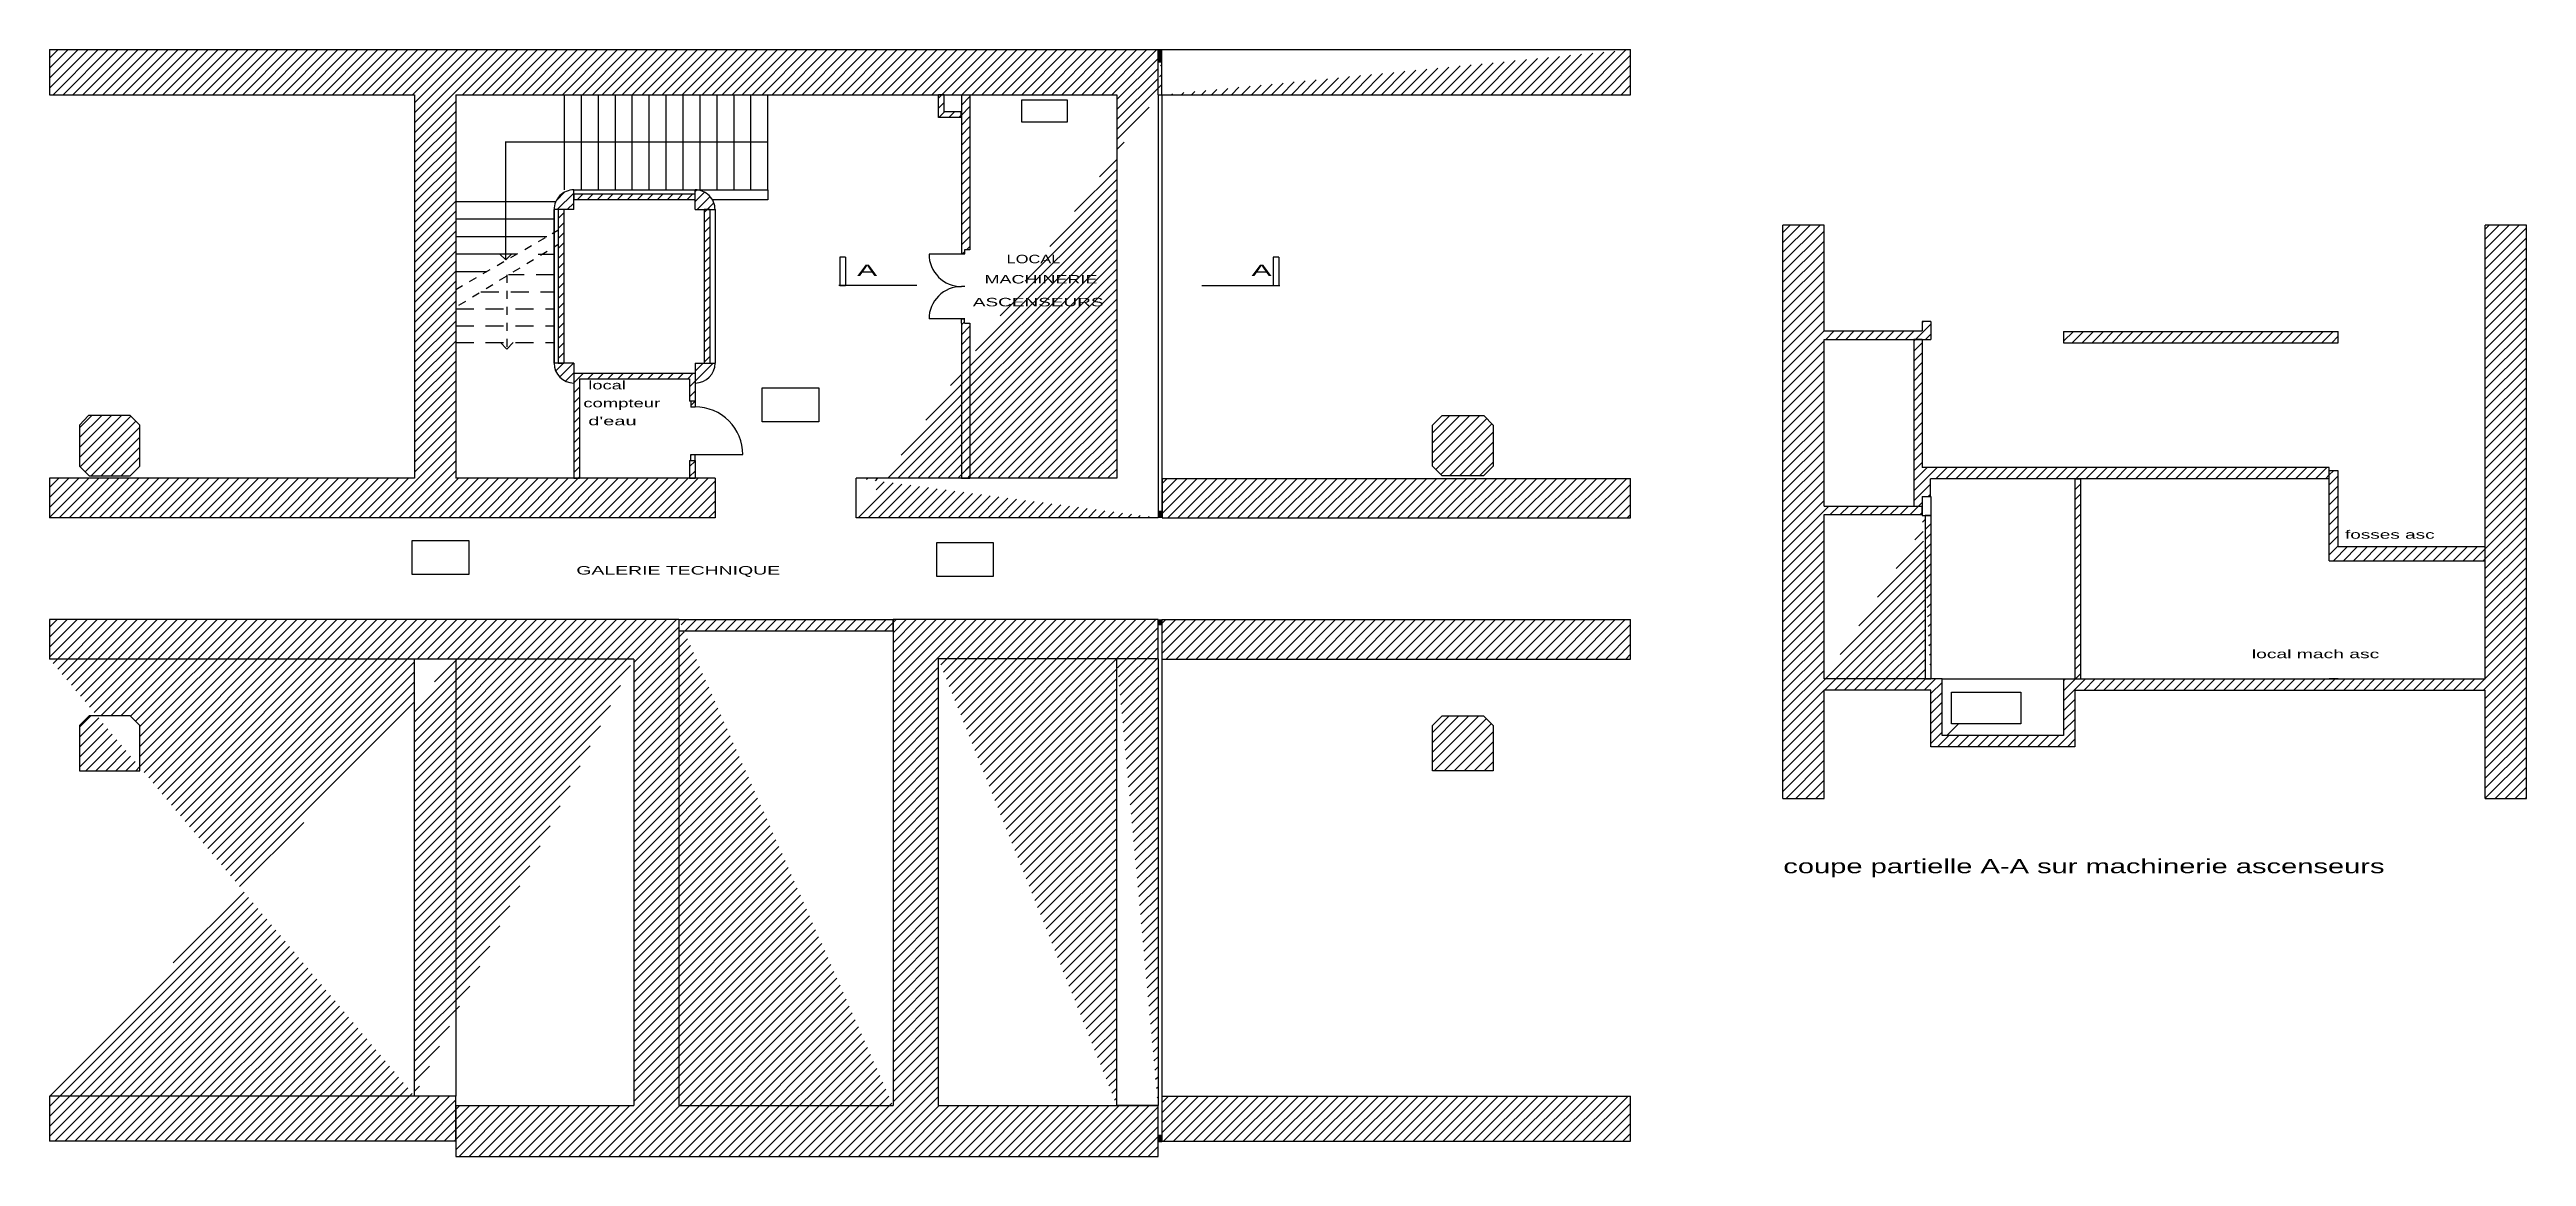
# Model space of a CAD drawing. Extents: x -7.1 to 36.7, y -11.5 to 8.1.
import ezdxf

# ---------------------------------------------------------------- set-up
doc = ezdxf.new("R2010")
doc.units = 0
doc.header["$MEASUREMENT"] = 0
for name, pattern in [('_DASHED', [0.282222, 0.141111, -0.141111]), ('_LONG_DASHED', [0.5291669999999999, 0.3175, -0.211667]), ('FLECHE', [1.023055, 0.8819440000000001, -0.141111]), ('TRAIT_PLEIN', [0])]:
    doc.linetypes.add(name, pattern=pattern)
for name, color, linetype in [('ESCALIER', 3, 'TRAIT_PLEIN'), ('HACH_MUR', 7, 'TRAIT_PLEIN'), ('MUR', 7, 'TRAIT_PLEIN'), ('PORTE', 3, 'TRAIT_PLEIN'), ('TEXTES', 6, 'TRAIT_PLEIN')]:
    doc.layers.add(name, color=color, linetype=linetype)
pattern_1 = [(45, (0, 0), (-0.0883883476483184, 0.0883883476483184), [])]

msp = doc.modelspace()

# ---------------------------------------------------------------- hatches: boundary and pattern name
at = {"layer": 'HACH_MUR'}
h = msp.add_hatch(dxfattribs=at)
h.set_pattern_fill('ANSI31', color=256, style=0)
h.set_pattern_definition(pattern_1)
edge = h.paths.add_edge_path()
edge.add_line((-7.12621, 8.054288), (20.857327, 8.054288))
edge.add_line((12.5638, 7.254288000000001), (12.5638, 8.054291000000001))
edge.add_line((12.493798, 7.254288000000001), (20.857327, 7.254288000000001))
edge.add_line((20.857327, 7.254288000000001), (20.857327, 8.054288))
edge = h.paths.add_edge_path()
edge.add_line((-7.12621, 8.054288), (20.857327, 8.054288))
edge.add_line((-7.12621, 8.054288), (-7.12621, 7.254288000000001))
edge.add_line((-7.12621, 7.254288000000001), (-0.6662020000000002, 7.254288000000001))
edge.add_line((-0.6662020000000001, 7.254288000000001), (-0.6662020000000001, 0.4642939999999998))
edge.add_line((-0.6662020000000001, 0.464294), (-7.12621, 0.464294))
edge.add_line((-7.12621, 0.464294), (-7.12621, -0.235706))
edge.add_line((4.653798999999999, -0.235706), (-7.12621, -0.235706))
edge.add_line((4.653798, 0.464294), (4.653798, -0.235706))
edge.add_line((4.653798999999999, 0.464294), (0.0637980000000002, 0.464294))
edge.add_line((0.063798, 7.254288000000001), (0.063798, 0.4642939999999998))
edge.add_line((0.063798, 7.254288000000001), (11.7638, 7.254288000000001))
edge.add_line((11.7638, 7.254288000000001), (11.7638, 0.4642939999999998))
edge.add_line((11.7638, 0.464294), (7.153799, 0.464294))
edge.add_line((7.153797999999999, -0.235706), (7.153797999999999, 0.464294))
edge.add_line((12.4938, -0.235706), (7.153799, -0.235706))
edge.add_line((12.4938, 7.254288000000001), (12.4938, -0.2357060000000004))
edge.add_line((12.4938, 7.254288000000001), (12.4938, 8.054291000000001))
edge = h.paths.add_edge_path()
edge.add_line((12.565263, 0.460269), (20.857327, 0.460269))
edge.add_line((12.565263, 0.460269), (12.565263, -0.239731))
edge.add_line((12.565263, -0.239731), (20.857327, -0.239731))
edge.add_line((20.857327, -0.239731), (20.857327, 0.4602689999999999))
edge = h.paths.add_edge_path()
edge.add_line((18.262676, 1.575546), (18.423801, 1.404289))
edge.add_line((17.5238, 1.574287), (18.262676, 1.575546))
edge.add_line((17.353802, 1.404289), (17.5238, 1.574287))
edge.add_line((17.353802, 0.674294), (17.353802, 1.404289))
edge.add_line((17.5238, 0.504288), (17.353802, 0.674294))
edge.add_line((18.253799, 0.504288), (17.5238, 0.504288))
edge.add_line((18.423801, 0.674294), (18.253799, 0.504288))
edge.add_line((18.423801, 1.404289), (18.423801, 0.674294))
edge = h.paths.add_edge_path()
edge.add_line((18.253799, -3.745712), (18.423801, -3.91571))
edge.add_line((17.5238, -3.745712), (18.253799, -3.745712))
edge.add_line((17.353802, -3.91571), (17.5238, -3.745712))
edge.add_line((17.353802, -4.715714), (17.353802, -3.91571))
edge.add_line((18.423801, -4.715714), (17.353802, -4.715714))
edge.add_line((18.423801, -3.91571), (18.423801, -4.715714))
edge = h.paths.add_edge_path()
edge.add_line((12.5638, -2.039734), (20.857327, -2.039734))
edge.add_line((12.5638, -2.039734000000001), (12.5638, -10.475708))
edge.add_line((12.5638, -2.739734), (20.857327, -2.739734))
edge.add_line((20.857327, -2.739734), (20.857327, -2.039734))
edge = h.paths.add_edge_path()
edge.add_line((12.5638, -10.475708), (20.857327, -10.475708))
edge.add_line((12.5638, -10.475708), (12.5638, -11.275708))
edge.add_line((12.5638, -11.275708), (20.857327, -11.275708))
edge.add_line((20.857327, -11.275708), (20.857327, -10.475708))
edge = h.paths.add_edge_path()
edge.add_line((8.604818, -10.645706), (12.4938, -10.645706))
edge.add_line((8.604818, -2.733912), (8.604818, -10.645706))
edge.add_line((12.4938, -2.733912), (8.604818, -2.733912))
edge.add_line((12.4938, -2.733912), (12.4938, -2.039734))
edge.add_line((12.4938, -2.039734), (7.804819000000001, -2.039734))
edge.add_line((7.804819000000001, -2.039734), (7.804819, -10.645706))
edge.add_line((4.0138, -10.645706), (7.804817999999999, -10.645706))
edge.add_line((4.013799, -2.039734), (4.013799, -10.645706))
edge.add_line((4.013799, -2.039734), (-7.126209999999999, -2.039734))
edge.add_line((-7.12621, -2.039734), (-7.12621, -2.739734))
edge.add_line((3.213799, -2.739734), (-7.12621, -2.739734))
edge.add_line((-0.6662020000000008, -10.4757131), (-0.6662019999999992, -2.7357129))
edge.add_line((-0.6662019999999992, -2.7357129), (0.0637980000000008, -2.7357129))
edge.add_line((0.0637980000000008, -2.7357129), (0.0637979999999991, -10.4757131))
edge.add_line((3.213799, -2.739734), (3.213799, -10.645706))
edge.add_line((0.063798, -10.645706), (3.213799, -10.645706))
edge.add_line((0.063798, -10.645706), (0.063798, -11.545706))
edge.add_line((0.063798, -11.545706), (12.4938, -11.545706))
edge.add_line((12.4938, -11.545706), (12.4938, -10.645706))
edge = h.paths.add_edge_path(flags=17)
edge.add_line((12.4938, -2.733912), (8.604818, -2.733912))
edge.add_line((11.7638, -10.6453193), (11.7638, -2.733912))
edge.add_line((12.4938, -10.6453193), (11.7638, -10.6453193))
edge.add_line((12.4938, -2.733912), (12.4938, -10.6453193))
edge = h.paths.add_edge_path(flags=17)
edge.add_line((3.213799, -2.739734), (-7.12621, -2.739734))
edge.add_line((-0.6662020000000008, -10.4757131), (-0.6662019999999992, -2.7357129))
edge.add_line((0.063798, -10.475708), (-7.12621, -10.475708))
edge.add_line((0.0637980000000008, -2.7357129), (0.0637979999999991, -10.4757131))
edge = h.paths.add_edge_path(flags=17)
edge.add_line((0.063798, -11.275708), (0.063798, -10.475708))
edge.add_line((-0.6662020000000008, -10.4757131), (-0.6662019999999992, -2.7357129))
edge.add_line((0.063798, -10.475708), (-7.12621, -10.475708))
edge.add_line((-7.12621, -10.475708), (-7.12621, -11.275708))
edge.add_line((0.063798, -11.275708), (-7.12621, -11.275708))
edge.add_line((0.063798, -10.645706), (0.063798, -11.545706))
h.paths.add_polyline_path([(-5.526202, 1.404289), (-5.6962, 1.574287), (-6.435077, 1.575546), (-6.596202000000001, 1.404289), (-6.596202000000001, 0.674294), (-6.4262, 0.504288), (-5.6962, 0.504288), (-5.526202, 0.674294)], flags=17)
h.paths.add_polyline_path([(-5.526202, -3.91571), (-5.6962, -3.745712), (-6.4262, -3.745712), (-6.596202000000001, -3.91571), (-6.596202000000001, -4.715714), (-5.526202, -4.715714)], flags=17)
edge = h.paths.add_edge_path()
edge.add_line((4.014305999999999, -2.039734), (7.804819, -2.039734))
edge.add_line((4.014305999999999, -2.039734), (4.014305999999999, -2.239734))
edge.add_line((4.014305999999999, -2.239734), (7.804819, -2.239734))
edge.add_line((7.801182000000001, -2.239734), (7.804819, -2.236098))
edge.add_line((7.804819000000001, -2.039734), (7.804819, -10.645706))
h = msp.add_hatch(dxfattribs=at)
h.set_pattern_fill('ANSI31', color=256, style=0)
h.set_pattern_definition(pattern_1)
edge = h.paths.add_edge_path()
edge.add_line((26.171009, 3.239368), (26.021009, 3.239368))
edge.add_line((26.021009, 3.239368), (26.021009, 3.071947))
edge.add_line((24.285324, 3.071947), (26.021009, 3.071947))
edge.add_line((24.285324, 3.071947), (24.285324, 4.944118))
edge.add_line((24.285324, 4.944118), (23.555325, 4.944118))
edge.add_line((23.555325, -5.205438), (23.555325, 4.944118))
edge.add_line((23.555325, -5.205438), (24.285324, -5.205438))
edge.add_line((24.285324, -5.205438), (24.285324, -3.289172))
edge.add_line((26.171009, -3.289172), (24.285324, -3.289172))
edge.add_line((26.171009, -4.289984), (26.171009, -3.289172))
edge.add_line((28.72101, -4.289984), (26.171009, -4.289984))
edge.add_line((28.72101, -3.289172), (28.72101, -4.289984))
edge.add_line((28.72101, -3.289172), (35.985325, -3.289172))
edge.add_line((35.985325, -5.205438), (35.985325, -3.289172))
edge.add_line((35.985325, -5.205438), (36.715324, -5.205438))
edge.add_line((36.715324, -5.205438), (36.715324, 4.944118))
edge.add_line((36.715324, 4.944118), (35.985325, 4.944118))
edge.add_line((35.985325, -3.089173), (35.985325, 4.944118))
edge.add_line((28.521009, -3.089172), (35.985325, -3.089172))
edge.add_line((28.521009, -3.089172), (28.521009, -4.089983999999999))
edge.add_line((28.521009, -4.089983999999999), (26.37101, -4.089983999999999))
edge.add_line((26.37101, -4.089983999999999), (26.37101, -3.089172))
edge.add_line((26.37101, -3.089172), (24.285324, -3.089172))
edge.add_line((24.285324, -3.089173), (24.285324, -0.1791719999999999))
edge.add_line((24.285324, -0.179172), (26.020489, -0.179172))
edge.add_line((26.020489, -0.179172), (26.020489, -0.029172))
edge.add_line((24.285324, -0.029172), (26.020489, -0.029172))
edge.add_line((24.285324, -0.029172), (24.285324, 2.921947))
edge.add_line((24.285324, 2.921947), (26.171009, 2.921947))
edge.add_line((26.171009, 3.239368), (26.171009, 2.921947))
edge = h.paths.add_edge_path(flags=17)
edge.add_line((33.225323, 0.653035), (28.521009, 0.653035))
edge.add_line((28.521009, 0.653035), (26.021009, 0.653035))
edge.add_line((26.021009, 2.920174), (26.021009, 0.653035))
edge.add_line((26.021009, 2.920174), (25.87101, 2.920174))
edge.add_line((25.87101, 2.920174), (25.87101, -0.029172))
edge.add_line((24.285324, -0.029172), (26.020489, -0.029172))
edge.add_line((26.021009, 0.138248), (26.021009, -0.197433))
edge.add_line((26.021009, 0.139179), (26.169115, 0.139179))
edge.add_line((26.169115, 0.139179), (26.169115, 0.453035))
edge.add_line((28.521009, 0.453035), (26.169115, 0.453035))
edge.add_line((33.225323, 0.453035), (28.521009, 0.453035))
edge.add_line((33.225323, 0.453035), (33.225323, 0.653035))
edge = h.paths.add_edge_path(flags=17)
edge.add_line((28.521009, 3.063035), (33.385323, 3.063035))
edge.add_line((28.521009, 3.063035), (28.521009, 2.863035))
edge.add_line((28.521009, 2.863035), (33.385323, 2.863035))
edge.add_line((33.385323, 2.863035), (33.385323, 3.063035))
edge = h.paths.add_edge_path(flags=17)
edge.add_line((28.821011, 0.447455), (28.72101, 0.447455))
edge.add_line((28.72101, 0.447455), (28.72101, -3.089172))
edge.add_line((28.521009, -3.089172), (35.985325, -3.089172))
edge.add_line((28.821011, 0.447455), (28.821011, -3.089172))
edge = h.paths.add_edge_path(flags=17)
edge.add_line((26.021009, -0.197433), (26.171009, -0.197433))
edge.add_line((26.070908, -0.19668), (26.070908, -3.089172))
edge.add_line((26.37101, -3.089172), (24.285324, -3.089172))
edge.add_line((26.170908, -0.19668), (26.170908, -3.089172))
h.paths.add_polyline_path([(31.84438357897826, -2.774303), (31.84438357897826, -2.522803), (35.17647473567826, -2.522803), (35.17647473567826, -2.774303)], flags=25)
h = msp.add_hatch(dxfattribs=at)
h.set_pattern_fill('ANSI31', color=256, style=0)
h.set_pattern_definition(pattern_1)
edge = h.paths.add_edge_path()
edge.add_line((33.385323, -0.746965), (35.985325, -0.746965))
edge.add_line((33.385323, -0.746965), (33.385323, 0.593619))
edge.add_line((33.385323, 0.593619), (33.225323, 0.593619))
edge.add_line((33.225323, 0.453035), (33.225323, 0.653035))
edge.add_line((33.225323, -0.9969649999999999), (33.225323, 0.5936189999999999))
edge.add_line((33.225323, -0.9969649999999999), (35.985325, -0.996965))
edge.add_line((35.984718, -0.996965), (35.985325, -0.996358))
edge.add_line((35.985325, -0.996965), (35.985325, -0.746965))
at = {"layer": 'MUR'}
h = msp.add_hatch(dxfattribs=at)
h.set_pattern_fill('ANSI31', color=256, style=0)
h.set_pattern_definition(pattern_1)
edge = h.paths.add_edge_path()
edge.add_line((2.153798, 2.324287), (4.3038, 2.324287))
edge.add_line((2.153798, 2.324287), (2.153798, 0.464294))
edge.add_line((2.153798, 0.464294), (2.253798, 0.464294))
edge.add_line((2.253798, 2.224288), (2.253798, 0.464294))
edge.add_line((2.253798, 2.224288), (4.2038, 2.224288))
edge.add_line((4.2038, 2.224288), (4.2038, 1.829294))
edge.add_line((4.3038, 1.829294), (4.2038, 1.829294))
edge.add_line((4.3038, 2.324287), (4.3038, 1.829294))
edge = h.paths.add_edge_path(flags=17)
edge.add_line((4.2038, 0.7792939999999999), (4.3038, 0.7792939999999999))
edge.add_line((4.2038, 0.7792939999999999), (4.2038, 0.464294))
edge.add_line((4.2038, 0.464294), (4.3038, 0.464294))
edge.add_line((4.3038, 0.7792939999999999), (4.3038, 0.464294))
edge = h.paths.add_edge_path(flags=17)
edge.add_line((4.224148607158, 0.8837333), (4.3038, 0.8837333))
edge.add_line((4.224148607158, 0.7792940595000001), (4.224148607158, 0.8837333))
edge.add_line((4.2038, 0.7792939999999999), (4.3038, 0.7792939999999999))
edge.add_line((4.3038, 0.7792940595000001), (4.3038, 0.8837333))
edge = h.paths.add_edge_path()
edge.add_line((4.3038, 1.829294), (4.2038, 1.829294))
edge.add_line((4.224148607158, 1.8292939405), (4.224148607158, 1.724275728103))
edge.add_line((4.3038, 1.724275728103), (4.224148607158, 1.724275728103))
edge.add_line((4.3038, 1.8292939405), (4.3038, 1.724275728103))
edge = h.paths.add_edge_path()
edge.add_line((4.562737, 5.219292), (4.462737000000001, 5.219292))
edge.add_line((4.462737000000001, 5.219292), (4.462737000000001, 2.49929))
edge.add_line((4.462737000000001, 2.49929), (4.562737, 2.49929))
edge.add_line((4.562737, 5.219292), (4.562737, 2.49929))
edge = h.paths.add_edge_path()
edge.add_line((4.3038, 5.494287), (2.153798, 5.494287))
edge.add_line((2.153798, 5.494287), (2.153798, 5.394287))
edge.add_line((4.3038, 5.394287), (2.153798, 5.394287))
edge.add_line((4.3038, 5.394287), (4.3038, 5.494287))
edge = h.paths.add_edge_path()
edge.add_line((1.978799, 5.219292), (1.878799, 5.219292))
edge.add_line((1.878799, 5.219292), (1.878799, 2.49929))
edge.add_line((1.878799, 2.49929), (1.978799, 2.49929))
edge.add_line((1.978799, 5.219292), (1.978799, 2.49929))
edge = h.paths.add_edge_path()
edge.add_line((2.153798, 2.49929), (1.8038, 2.49929))
edge.add_arc((2.153798, 2.49929), 0.349998, 180.000005, 270.0000009999999)
edge.add_line((2.153798, 2.324287), (2.153798, 0.464294))
edge.add_line((2.153798, 2.49929), (2.153798, 2.149292))
edge = h.paths.add_edge_path()
edge.add_line((4.3038, 2.49929), (4.653798, 2.49929))
edge.add_line((4.3038, 2.49929), (4.3038, 2.149292))
edge.add_arc((4.3038, 2.49929), 0.349998, 270.0000009999999, 360)
edge = h.paths.add_edge_path()
edge.add_line((4.3038, 5.219292), (4.3038, 5.569290000000001))
edge.add_line((4.3038, 5.219292), (4.653798, 5.219292))
edge.add_arc((4.3038, 5.219292), 0.349998, 0, 90.000003)
edge = h.paths.add_edge_path()
edge.add_arc((2.153798, 5.219292), 0.349998, 90.000003, 180.000005)
edge.add_line((2.153798, 5.219292), (1.8038, 5.219292))
edge.add_line((2.153798, 5.219292), (2.153798, 5.569290000000001))
edge = h.paths.add_edge_path()
edge.add_line((9.012398, 6.949393), (8.709743, 6.949393))
edge.add_line((8.709743, 6.949393), (8.709743, 7.254288000000001))
edge.add_line((8.709743, 7.254288000000001), (8.609743, 7.254288000000001))
edge.add_line((8.609743, 6.849392999999999), (8.609743, 7.254288000000001))
edge.add_line((9.012398, 6.849392999999999), (8.609743, 6.849392999999999))
edge.add_line((9.012398, 6.849392999999999), (9.012398, 6.949393))
edge = h.paths.add_edge_path()
edge.add_line((9.015367999999999, 7.254288000000001), (9.165367, 7.254288000000001))
edge.add_line((9.015367999999999, 7.247601), (9.022055, 7.254287))
edge.add_line((9.015367999999999, 7.254288000000001), (9.015367999999999, 4.507475))
edge.add_line((9.015367999999999, 4.507475), (9.015367999999999, 4.433793000000001))
edge.add_line((9.069200999999998, 4.433793000000001), (9.015367999999999, 4.433793000000001))
edge.add_line((9.069200999999998, 4.507475), (9.069200999999998, 4.433793000000001))
edge.add_line((9.165367, 4.507475), (9.069200999999998, 4.507475))
edge.add_line((9.165367, 7.254288000000001), (9.165367, 4.507475))
edge = h.paths.add_edge_path()
edge.add_line((9.069200999999998, 3.208475), (9.165367, 3.208475))
edge.add_line((9.069200999999998, 3.208475), (9.069200999999998, 3.281246))
edge.add_line((9.069200999999998, 3.281246), (9.015367999999999, 3.281246))
edge.add_line((9.015367999999999, 3.208475), (9.015367999999999, 3.281246))
edge.add_line((9.015367999999999, 3.208475), (9.015367999999999, 0.4642939999999998))
edge.add_line((9.015367999999999, 0.464294), (9.165367, 0.464294))
edge.add_line((9.161708, 0.464294), (9.165367, 0.467953))
edge.add_line((9.165367, 3.208475), (9.165367, 0.4642939999999998))

# ---------------------------------------------------------------- linework, layer by layer
at = {"layer": 'ESCALIER', "color": 2}
for p, q in [((12.493799, 8.018372), (12.5638, 8.018922)), ((12.493799, 7.998372), (12.5638, 7.998921000000001)), ((12.493799, 7.93837), (12.5638, 7.93892)), ((12.4938, 8.038373), (12.563799, 8.038922999999999)), ((12.4938, 7.978371000000001), (12.5638, 7.97892)), ((12.4938, 7.95837), (12.5638, 7.95892)), ((12.4938, 7.918369), (12.5638, 7.918919)), ((12.4938, 7.898368), (12.563799, 7.898917999999999)), ((12.498823, 7.838408), (12.497128, 8.054291000000001)), ((12.518824, 7.838408), (12.517128, 8.054291000000001)), ((12.538824, 7.838408), (12.537128, 8.054291000000001)), ((12.558825, 7.838408), (12.55713, 8.054291000000001)), ((12.493799, 7.878367999999999), (12.5638, 7.878918)), ((12.493799, 7.858366999999999), (12.5638, 7.858917)), ((12.499135, 7.838408), (12.5638, 7.838916)), ((12.493799, -11.242222), (12.5638, -11.241672)), ((12.4938, -11.18222), (12.5638, -11.18167)), ((12.4938, -11.202221), (12.5638, -11.201671)), ((12.4938, -11.22222), (12.563799, -11.221671)), ((12.4938, -11.262222), (12.5638, -11.261672)), ((12.4938, -11.282223), (12.5638, -11.281673)), ((12.509023, -11.285713), (12.508061, -11.163301)), ((12.529023, -11.285713), (12.528062, -11.163301)), ((12.549024, -11.285713), (12.548062, -11.163302))]:
    msp.add_line(p, q, dxfattribs=at)
at = {"layer": 'ESCALIER'}
for p, q in [((1.988793, 5.569290000000001), (1.988793, 7.254288000000001)), ((2.288795, 5.569290000000001), (2.288795, 7.254288000000001)), ((2.588797, 5.569290000000001), (2.588797, 7.254288000000001)), ((2.888797, 5.569290000000001), (2.888797, 7.254288000000001)), ((3.188799, 5.569290000000001), (3.188799, 7.254288000000001)), ((3.4888, 5.569290000000001), (3.4888, 7.254288000000001)), ((3.788801, 5.569290000000001), (3.788801, 7.254288000000001)), ((4.088803, 5.569290000000001), (4.088803, 7.254288000000001)), ((4.388804, 5.569290000000001), (4.388804, 7.254288000000001)), ((4.688805, 5.569290000000001), (4.688805, 7.254288000000001)), ((4.988805, 5.569290000000001), (4.988805, 7.254288000000001)), ((5.288804, 5.569290000000001), (5.288804, 7.254288000000001)), ((5.588804, 5.569290000000001), (5.588804, 7.254288000000001)), ((5.588804, 6.411789), (0.93625, 6.411789)), ((0.949521, 4.331055), (0.949521, 6.411789)), ((0.063798, 5.364288), (1.835248, 5.364288)), ((4.3038, 5.569290000000001), (5.588804, 5.569290000000001)), ((5.588804, 5.394287), (4.606909, 5.394287)), ((0.063798, 5.054291), (1.8038, 5.054291)), ((0.063798, 4.744293), (1.677449, 4.744293)), ((0.063798, 4.434288), (1.144483, 4.434288)), ((0.949521, 4.331055), (0.84691, 4.433669999999999)), ((0.949521, 4.331055), (1.050427, 4.431961)), ((0.063798, 4.12429), (0.61152, 4.12429)), ((0.9670000000000001, 2.749817), (0.8573350000000001, 2.864288)), ((0.9670000000000001, 2.749817), (1.08088, 2.864288))]:
    msp.add_line(p, q, dxfattribs=at)
at = {"layer": 'ESCALIER', "color": 3}
for p, q in [((2.153798, 5.569290000000001), (4.3038, 5.569290000000001)), ((1.8038, 5.219292), (1.8038, 2.49929))]:
    msp.add_line(p, q, dxfattribs=at)
at = {"layer": 'ESCALIER', "linetype": 'FLECHE'}
msp.add_line((5.588804, 5.569290000000001), (5.588804, 5.394287), dxfattribs=at)
at = {"layer": 'ESCALIER', "linetype": '_DASHED'}
for p, q in [((0.063798, 3.80571), (1.870206, 4.856407)), ((0.119039, 3.52552), (1.870206, 4.599571)), ((0.9670000000000001, 4.062546), (0.9670000000000001, 2.749817))]:
    msp.add_line(p, q, dxfattribs=at)
at = {"layer": 'ESCALIER', "color": 3, "linetype": '_LONG_DASHED'}
msp.add_line((1.8038, 4.424294000000001), (1.519971, 4.424294000000001), dxfattribs=at)
at = {"layer": 'ESCALIER', "linetype": '_LONG_DASHED'}
for p, q in [((1.8038, 4.064293), (0.9946219999999999, 4.064293)), ((0.50834, 3.76429), (1.8038, 3.76429)), ((0.063798, 3.464294), (1.8038, 3.464294)), ((0.063798, 3.164291), (1.8038, 3.164291)), ((0.063798, 2.864288), (1.8038, 2.864288))]:
    msp.add_line(p, q, dxfattribs=at)
at = {"layer": 'MUR'}
for p, q in [((-7.12621, 8.054288), (-7.12621, 7.254288000000001)), ((-7.12621, 8.054288), (20.857327, 8.054288)), ((12.4938, 7.254288000000001), (12.4938, 8.054291000000001)), ((12.5638, 7.254288000000001), (12.5638, 8.054291000000001)), ((20.857327, 7.254288000000001), (20.857327, 8.054288)), ((-7.12621, 7.254288000000001), (-0.6662020000000001, 7.254288000000001)), ((-0.6662020000000001, 7.254288000000001), (-0.6662020000000001, 0.464294)), ((0.063798, 7.254288000000001), (11.7638, 7.254288000000001)), ((0.063798, 7.254288000000001), (0.063798, 0.464294)), ((8.709743, 7.254288000000001), (8.609743, 7.254288000000001)), ((8.609743, 6.849392999999999), (8.609743, 7.254288000000001)), ((8.709743, 6.949393), (8.709743, 7.254288000000001)), ((9.015367999999999, 7.254288000000001), (9.165367, 7.254288000000001)), ((9.015367999999999, 7.254288000000001), (9.015367999999999, 4.507475)), ((9.015367999999999, 7.247601), (9.022055, 7.254287)), ((9.165367, 7.254288000000001), (9.165367, 4.507475)), ((10.084987, 6.766088), (10.084987, 7.166088)), ((10.084987, 7.166088), (10.884987, 7.166088)), ((10.884987, 7.166088), (10.884987, 6.766088)), ((11.7638, 7.254288000000001), (11.7638, 0.464294)), ((12.493798, 7.254288000000001), (20.857327, 7.254288000000001)), ((12.4938, 7.254288000000001), (12.4938, -0.235706)), ((12.5638, 7.254288000000001), (12.5638, -0.239731)), ((9.012398, 6.849392999999999), (8.609743, 6.849392999999999)), ((9.012398, 6.949393), (8.709743, 6.949393)), ((9.012398, 6.849392999999999), (9.012398, 6.949393)), ((10.884987, 6.766088), (10.084987, 6.766088)), ((2.153798, 5.219292), (2.153798, 5.569290000000001)), ((2.153798, 5.569290000000001), (4.303799981674147, 5.56929)), ((2.153798, 5.494287), (2.153798, 5.394287)), ((4.3038, 5.494287), (2.153798, 5.494287)), ((4.3038, 5.394287), (2.153798, 5.394287)), ((4.3038, 5.219292), (4.3038, 5.569290000000001)), ((4.3038, 5.394287), (4.3038, 5.494287)), ((2.153798, 5.219292), (1.8038, 5.219292)), ((1.8038, 2.49929), (1.8038, 5.219292)), ((1.978799, 5.219292), (1.878799, 5.219292)), ((1.878799, 5.219292), (1.878799, 2.49929)), ((1.978799, 5.219292), (1.978799, 2.49929)), ((4.3038, 5.219292), (4.653798, 5.219292)), ((4.562737, 5.219292), (4.462737000000001, 5.219292)), ((4.462737000000001, 5.219292), (4.462737000000001, 2.49929)), ((4.562737, 5.219292), (4.562737, 2.49929)), ((4.653798, 5.219292), (4.653798, 2.49929)), ((24.285324, 4.944118), (23.555325, 4.944118)), ((23.555325, -5.205438), (23.555325, 4.944118)), ((24.285324, 3.071947), (24.285324, 4.944118)), ((36.715324, 4.944118), (35.985325, 4.944118)), ((35.985325, -3.089173), (35.985325, 4.944118)), ((36.715324, -5.205438), (36.715324, 4.944118)), ((9.015367999999999, 4.507475), (9.015367999999999, 4.433793000000001)), ((9.069200999999998, 4.433793000000001), (9.015367999999999, 4.433793000000001)), ((9.165367, 4.507475), (9.069200999999998, 4.507475)), ((9.069200999999998, 4.507475), (9.069200999999998, 4.433793000000001)), ((9.015367999999999, 3.208475), (9.015367999999999, 3.281246)), ((9.069200999999998, 3.281246), (9.015367999999999, 3.281246)), ((9.015367999999999, 3.208475), (9.015367999999999, 0.464294)), ((9.069200999999998, 3.208475), (9.069200999999998, 3.281246)), ((9.069200999999998, 3.208475), (9.165367, 3.208475)), ((9.165367, 3.208475), (9.165367, 0.464294)), ((24.285324, 3.071947), (26.021009, 3.071947)), ((26.171009, 3.239368), (26.021009, 3.239368)), ((26.021009, 3.239368), (26.021009, 3.071947)), ((26.171009, 3.239368), (26.171009, 2.921947)), ((24.285324, -0.029172), (24.285324, 2.921947)), ((24.285324, 2.921947), (26.171009, 2.921947)), ((26.021009, 2.920174), (25.87101, 2.920174)), ((25.87101, 2.920174), (25.87101, -0.029172)), ((26.021009, 2.920174), (26.021009, 0.653035)), ((28.521009, 3.063035), (28.521009, 2.863035)), ((28.521009, 3.063035), (33.385323, 3.063035)), ((28.521009, 2.863035), (33.385323, 2.863035)), ((33.385323, 2.863035), (33.385323, 3.063035)), ((2.153798, 2.49929), (1.8038, 2.49929)), ((1.878799, 2.49929), (1.978799, 2.49929)), ((2.153798, 2.49929), (2.153798, 2.149292)), ((2.153798, 2.324287), (4.3038, 2.324287)), ((2.153798, 2.324287), (2.153798, 0.464294)), ((2.253798, 2.224288), (4.2038, 2.224288)), ((2.253798, 2.224288), (2.253798, 0.464294)), ((4.2038, 2.224288), (4.2038, 1.829294)), ((4.3038, 2.49929), (4.3038, 2.149292)), ((4.3038, 2.49929), (4.653798, 2.49929)), ((4.3038, 2.324287), (4.3038, 1.829294)), ((4.462737000000001, 2.49929), (4.562737, 2.49929)), ((4.3038, 1.829294), (4.2038, 1.829294)), ((4.224148607158, 1.8292939405), (4.224148607158, 1.724275728103)), ((4.3038, 1.8292939405), (4.3038, 1.724275728103)), ((5.487398000000001, 1.464052), (5.487398000000001, 2.064052)), ((5.487398000000001, 2.064052), (6.487398000000001, 2.064052)), ((6.487398000000001, 2.064052), (6.487398000000001, 1.464052)), ((-6.435077, 1.575546), (-6.596202000000001, 1.404289)), ((-6.596202000000001, 1.404289), (-6.596202000000001, 0.674294)), ((-5.6962, 1.574287), (-6.435077, 1.575546)), ((-5.526202, 1.404289), (-5.6962, 1.574287)), ((-5.526202, 0.674294), (-5.526202, 1.404289)), ((4.3038, 1.724275728103), (4.224148607158, 1.724275728103)), ((6.487398000000001, 1.464052), (5.487398000000001, 1.464052)), ((17.353802, 1.404289), (17.5238, 1.574287)), ((17.353802, 0.674294), (17.353802, 1.404289)), ((17.5238, 1.574287), (18.262676, 1.575546)), ((18.262676, 1.575546), (18.423801, 1.404289)), ((18.423801, 1.404289), (18.423801, 0.674294)), ((4.224148607158, 0.7792940595000001), (4.224148607158, 0.8837333)), ((4.224148607158, 0.8837333), (4.3038, 0.8837333)), ((4.3038, 0.7792940595000001), (4.3038, 0.8837333)), ((-7.12621, 0.464294), (-7.12621, -0.235706)), ((-0.6662020000000001, 0.464294), (-7.12621, 0.464294)), ((-6.596202000000001, 0.674294), (-6.4262, 0.504288)), ((-6.4262, 0.504288), (-5.6962, 0.504288)), ((-5.6962, 0.504288), (-5.526202, 0.674294)), ((4.653798999999999, 0.464294), (0.063798, 0.464294)), ((2.153798, 0.464294), (2.253798, 0.464294)), ((4.2038, 0.7792939999999999), (4.2038, 0.464294)), ((4.2038, 0.7792939999999999), (4.3038, 0.7792939999999999)), ((4.2038, 0.464294), (4.3038, 0.464294)), ((4.3038, 0.7792939999999999), (4.3038, 0.464294)), ((4.653798, 0.464294), (4.653798, -0.235706)), ((7.153797999999999, -0.235706), (7.153797999999999, 0.464294)), ((11.7638, 0.464294), (7.153799, 0.464294)), ((9.015367999999999, 0.464294), (9.165367, 0.464294)), ((9.161708, 0.464294), (9.165367, 0.467953)), ((12.565263, 0.460269), (12.565263, -0.239731)), ((12.565263, 0.460269), (20.857327, 0.460269)), ((17.5238, 0.504288), (17.353802, 0.674294)), ((18.253799, 0.504288), (17.5238, 0.504288)), ((18.423801, 0.674294), (18.253799, 0.504288)), ((20.857327, -0.239731), (20.857327, 0.460269)), ((28.521009, 0.653035), (26.021009, 0.653035)), ((28.521009, 0.453035), (26.169115, 0.453035)), ((26.169115, 0.139179), (26.169115, 0.453035)), ((33.225323, 0.653035), (28.521009, 0.653035)), ((33.225323, 0.453035), (28.521009, 0.453035)), ((28.521009, 0.453035), (28.521009, 0.453035)), ((28.821011, 0.447455), (28.72101, 0.447455)), ((28.72101, 0.447455), (28.72101, -3.089172)), ((28.821011, 0.447455), (28.821011, -3.089172)), ((33.225323, 0.453035), (33.225323, 0.653035)), ((33.385323, 0.593619), (33.225323, 0.593619)), ((33.225323, -0.9969649999999999), (33.225323, 0.593619)), ((33.385323, -0.746965), (33.385323, 0.593619)), ((26.021009, 0.139179), (26.169115, 0.139179)), ((26.021009, 0.138248), (26.021009, -0.197433)), ((26.171009, 0.138248), (26.171009, -0.197433)), ((4.653798999999999, -0.235706), (-7.12621, -0.235706)), ((12.4938, -0.235706), (7.153799, -0.235706)), ((12.490318, -0.221909), (12.5638, -0.221332)), ((12.490319, -0.121906), (12.5638, -0.121329)), ((12.490319, -0.141907), (12.563799, -0.14133)), ((12.490319, -0.161907), (12.5638, -0.16133)), ((12.490319, -0.181908), (12.5638, -0.181331)), ((12.490319, -0.201908), (12.563799, -0.201331)), ((12.502228, -0.234574), (12.501273, -0.112955)), ((12.522242, -0.23625), (12.521273, -0.112955)), ((12.542255, -0.237926), (12.541274, -0.112955)), ((12.562268, -0.239603), (12.561274, -0.112955)), ((12.565263, -0.239731), (20.857327, -0.239731)), ((24.285324, -0.029172), (26.020489, -0.029172)), ((24.285324, -3.089173), (24.285324, -0.179172)), ((24.285324, -0.179172), (26.020489, -0.179172)), ((26.020489, -0.179172), (26.020489, -0.029172)), ((26.021009, -0.197433), (26.171009, -0.197433)), ((26.170908, -0.19668), (26.070908, -0.19668)), ((26.070908, -0.19668), (26.070908, -3.089172)), ((26.170908, -0.19668), (26.170908, -3.089172)), ((-0.7053600000000001, -1.241991), (-0.70536, -0.6419909999999999)), ((-0.70536, -0.6419909999999999), (0.2946400000000001, -0.6419910000000001)), ((0.2946400000000001, -0.6419910000000001), (0.29464, -1.241991)), ((8.577394, -1.276245), (8.577394, -0.6762449999999999)), ((8.577394, -0.6762449999999999), (9.577394, -0.6762450000000001)), ((9.577394, -0.6762450000000001), (9.577394, -1.276245)), ((33.385323, -0.746965), (35.985325, -0.746965)), ((35.985325, -0.996965), (35.985325, -0.746965)), ((0.29464, -1.241991), (-0.7053600000000001, -1.241991)), ((9.577394, -1.276245), (8.577394, -1.276245)), ((33.225323, -0.9969649999999999), (35.985325, -0.996965)), ((35.984718, -0.996965), (35.985325, -0.996358)), ((-7.12621, -2.039734), (-7.12621, -2.739734)), ((4.013799, -2.039734), (-7.12621, -2.039734)), ((4.013799, -2.039734), (4.013799, -10.645706)), ((4.014305999999999, -2.039734), (4.014305999999999, -2.239734)), ((4.014305999999999, -2.039734), (7.804819, -2.039734)), ((7.804819, -2.239734), (7.804819, -2.039734)), ((7.804819000000001, -2.039734), (7.804819, -10.645706)), ((12.4938, -2.039734), (7.804819000000001, -2.039734)), ((12.492622, -2.041947), (12.5638, -2.041388)), ((12.492622, -2.061948), (12.563801, -2.061388)), ((12.492622, -2.081949), (12.5638, -2.081389)), ((12.492622, -2.101949), (12.5638, -2.10139)), ((12.492622, -2.12195), (12.5638, -2.121391)), ((12.4938, -2.733912), (12.4938, -2.039734)), ((12.497169, -2.137097), (12.496405, -2.039734)), ((12.517171, -2.137097), (12.516406, -2.039734)), ((12.53717, -2.137097), (12.536406, -2.039734)), ((12.557172, -2.137097), (12.556407, -2.039734)), ((12.5638, -2.039734), (12.5638, -2.739734)), ((12.5638, -2.039734), (20.857327, -2.039734)), ((12.5638, -2.039734000000001), (12.5638, -10.475708)), ((20.857327, -2.739734), (20.857327, -2.039734)), ((4.014305999999999, -2.239734), (7.804819, -2.239734)), ((7.801182000000001, -2.239734), (7.804819, -2.236098)), ((3.213799, -2.739734), (-7.12621, -2.739734)), ((-0.6662020000000008, -10.4757131), (-0.6662019999999992, -2.7357129)), ((-0.6662019999999992, -2.7357129), (0.0637980000000008, -2.7357129)), ((0.0637980000000008, -2.7357129), (0.0637979999999991, -10.4757131)), ((3.213799, -2.739734), (3.213799, -10.645706)), ((8.604818, -2.733912), (8.604818, -10.645706)), ((12.4938, -2.733912), (8.604818, -2.733912)), ((11.7638, -10.6453193), (11.7638, -2.733912)), ((12.4938, -2.733912), (12.4938, -10.6453193)), ((12.5638, -2.739734), (20.857327, -2.739734)), ((26.37101, -3.089172), (24.285324, -3.089172)), ((24.285324, -5.205438), (24.285324, -3.289172)), ((26.171009, -3.289172), (24.285324, -3.289172)), ((26.070908, -3.089172), (26.170908, -3.089172)), ((26.171009, -4.289984), (26.171009, -3.289172)), ((26.37101, -3.089172), (28.521009, -3.089172)), ((26.37101, -4.089983999999999), (26.37101, -3.089172)), ((26.37101, -4.089983999999999), (26.37101, -3.089172)), ((26.539383, -3.323988), (27.762959, -3.323988)), ((26.539383, -3.886552), (26.539383, -3.323988)), ((27.762959, -3.323988), (27.762959, -3.886552)), ((28.521009, -3.089172), (35.985325, -3.089172)), ((28.521009, -3.089172), (28.521009, -4.089983999999999)), ((28.521009, -3.089172), (28.521009, -4.089983999999999)), ((28.72101, -3.089172), (28.821011, -3.089172)), ((28.72101, -3.289172), (35.985325, -3.289172)), ((28.72101, -3.289172), (28.72101, -4.289984)), ((33.385323, -3.089172), (33.225323, -3.089172)), ((33.225323, -3.089172), (33.225323, -3.089172)), ((33.225323, -3.089172), (33.385323, -3.089172)), ((33.385323, -3.089172), (33.385323, -3.089172)), ((35.985325, -5.205438), (35.985325, -3.289172)), ((-6.4262, -3.745712), (-6.596202000000001, -3.91571)), ((-6.596202000000001, -3.91571), (-6.596202000000001, -4.715714)), ((-5.6962, -3.745712), (-6.4262, -3.745712)), ((-5.526202, -3.91571), (-5.6962, -3.745712)), ((-5.526202, -4.715714), (-5.526202, -3.91571)), ((17.353802, -3.91571), (17.5238, -3.745712)), ((17.353802, -4.715714), (17.353802, -3.91571)), ((17.5238, -3.745712), (18.253799, -3.745712)), ((18.253799, -3.745712), (18.423801, -3.91571)), ((18.423801, -3.91571), (18.423801, -4.715714)), ((26.457029, -4.089983), (26.660461, -3.886551)), ((27.762959, -3.886552), (26.539383, -3.886552)), ((28.72101, -4.289984), (26.171009, -4.289984)), ((28.521009, -4.089983999999999), (26.37101, -4.089983999999999)), ((28.521009, -4.089983999999999), (26.37101, -4.089983999999999)), ((-6.596202000000001, -4.715714), (-5.526202, -4.715714)), ((18.423801, -4.715714), (17.353802, -4.715714)), ((23.555325, -5.205438), (24.285324, -5.205438)), ((35.985325, -5.205438), (36.715324, -5.205438)), ((-7.12621, -10.475708), (-7.12621, -11.275708)), ((0.063798, -10.475708), (-7.12621, -10.475708)), ((0.063798, -11.275708), (0.063798, -10.475708)), ((12.5638, -10.475708), (12.5638, -11.275708)), ((12.5638, -10.475708), (20.857327, -10.475708)), ((20.857327, -11.275708), (20.857327, -10.475708)), ((0.063798, -10.645706), (0.063798, -11.545706)), ((0.063798, -10.645706), (3.213799, -10.645706)), ((4.0138, -10.645706), (7.804817999999999, -10.645706)), ((8.604818, -10.645706), (12.4938, -10.645706)), ((12.4938, -10.6453193), (11.7638, -10.6453193)), ((12.4938, -11.545706), (12.4938, -10.645706)), ((0.063798, -11.275708), (-7.12621, -11.275708)), ((12.5638, -11.275708), (20.857327, -11.275708)), ((0.063798, -11.545706), (12.4938, -11.545706))]:
    msp.add_line(p, q, dxfattribs=at)
for centre, start, end in [((2.153798, 5.219292), 90.000003, 180.000005), ((4.3038, 5.219292), 0, 90.000003), ((2.153798, 2.49929), 180.000005, 270.0000009999999), ((4.3038, 2.49929), 270.0000009999999, 0)]:
    msp.add_arc(centre, 0.349998, start, end, dxfattribs=at)
at = {"layer": 'PORTE'}
for p, q in [((9.072185999999999, 4.432975), (8.440368, 4.432975)), ((9.072185999999999, 3.857975), (9.015367999999999, 3.857975)), ((9.072185999999999, 3.282975), (8.440368, 3.282975)), ((4.224148607158, 0.8837333), (5.144921399999999, 0.8837332999999998))]:
    msp.add_line(p, q, dxfattribs=at)
for centre, start, end in [((9.015367999999999, 4.432975), 179.999997, 270), ((9.015367999999999, 3.282975), 89.99999500000001, 179.999997)]:
    msp.add_arc(centre, 0.575, start, end, dxfattribs=at)
msp.add_ellipse((4.3038, 0.8837333), major_axis=(-0.5947626457411226, 0.5947626457411228), ratio=0.9999999999999993, start_param=3.926990869347119, end_param=5.4977872310486, dxfattribs=at)
at = {"layer": 'TEXTES'}
for p, q in [((6.960114, 4.377488), (6.860114, 4.377488)), ((6.860114, 4.377488), (6.860114, 3.873894)), ((6.960114, 4.377488), (6.960114, 3.873894)), ((14.633613, 4.377488), (14.533612, 4.377488)), ((14.533612, 4.377488), (14.533612, 3.873894)), ((14.633613, 4.377488), (14.633613, 3.873894)), ((8.221985, 3.873894), (6.842583, 3.873894)), ((6.860114, 3.873894), (6.960114, 3.873894)), ((13.271741, 3.873894), (14.651143, 3.873894)), ((14.533612, 3.873894), (14.633613, 3.873894))]:
    msp.add_line(p, q, dxfattribs=at)

# ---------------------------------------------------------------- texts
for s, height, width, p in [('LOCAL         ', 0.15, 1.447905, (9.813089999999999, 4.269738198234791)), ('A', 0.2, 1.983, (7.16909, 4.045837000000001)), ('MACHINERIE     ', 0.15, 1.5864, (9.423312268433719, 3.911847880823998)), ('A', 0.2, 1.983, (14.14925, 4.045837000000001)), ('ASCENSEURS', 0.15, 1.674533, (9.21595247440645, 3.506866768847416)), ('local ', 0.15, 1.615778, (2.40989, 2.036397)), ('compteur ', 0.15, 1.627077, (2.322082877469995, 1.719117)), ("d'eau", 0.15, 1.762667, (2.40989, 1.401837)), ('fosses asc', 0.15, 1.674533, (33.50333, -0.607603)), ('GALERIE TECHNIQUE', 0.15, 1.712305, (2.19837, -1.242163)), ('local mach asc', 0.15, 1.699714, (31.85461027137826, -2.722803)), ('coupe partielle A-A sur machinerie ascenseurs', 0.25, 1.539395, (23.56189, -6.530163))]:
    msp.add_text(s, height=height, dxfattribs=dict(at, width=width)).set_placement(p)

doc.saveas('drawing.dxf')
